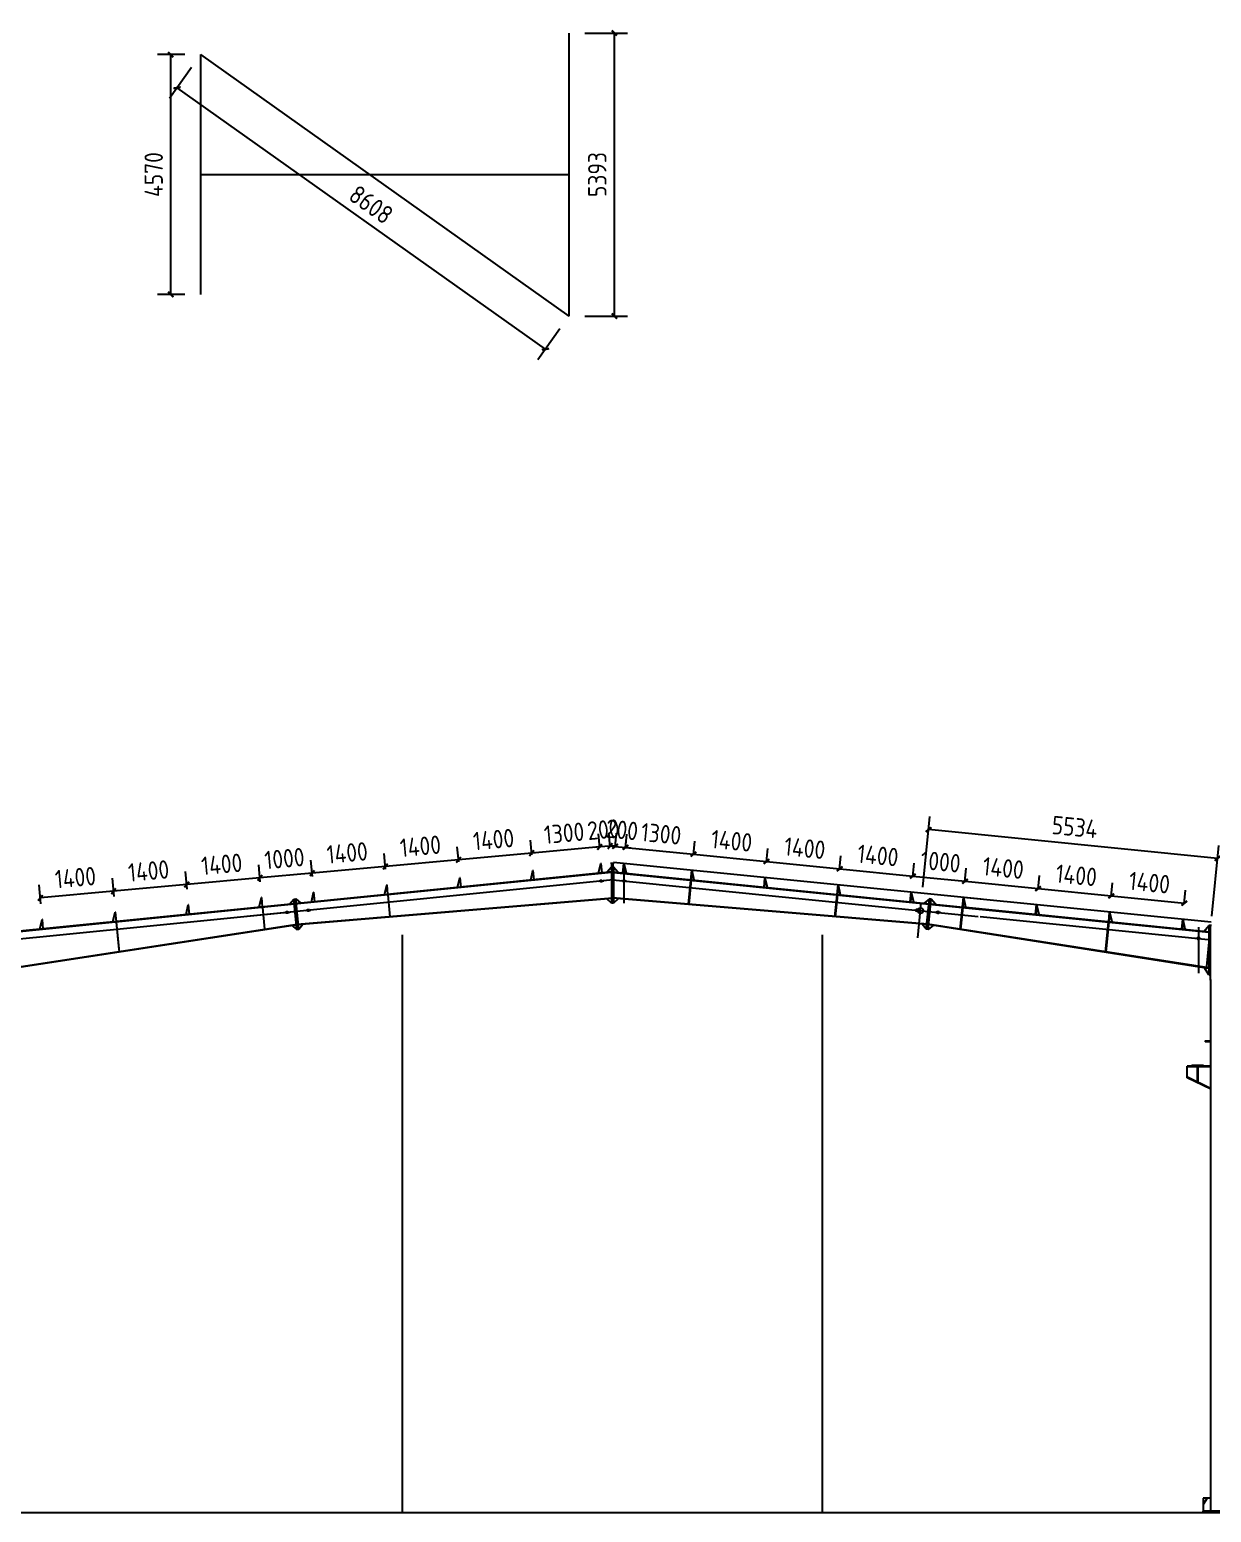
# Model space of a CAD drawing. Extents: x -41778 to 305453, y -85562 to 95360.
# Drawn here: x 222097 to 244612, y 59685 to 87930 of the extents above; entities that cross this region are included whole.
import ezdxf

# ---------------------------------------------------------------- set-up
doc = ezdxf.new("R2010")
doc.units = 0
doc.header["$LTSCALE"] = 1000
doc.header["$MEASUREMENT"] = 0
doc.styles.get("Standard").update_dxf_attribs({"font": 'gbenor.shx', "bigfont": 'gbcbig.shx'})
doc.dimstyles.get("Standard").update_dxf_attribs({"dimscale": 100, "dimtxt": 3.5, "dimasz": 1, "dimexe": 2.5, "dimexo": 3, "dimgap": 1.5, "dimtad": 1, "dimdec": 0, "dimzin": 0, "dimdsep": 46, "dimtxsty": 'Standard', "dimblk": 'ARCHTICK', "dimcen": 0.09, "dimadec": 0, "dimazin": 0, "dimtfac": 1, "dimtdec": 0, "dimtix": 1, "dimtmove": 2, "dimatfit": 3, "dimfxl": 1, "dimtolj": 1, "dimtzin": 0, "dimarcsym": 0})

# ---------------------------------------------------------------- blocks, each defined once
blk = doc.blocks.new('_ArchTick')
at = {"color": 0, "linetype": 'ByBlock', "const_width": 0.4}
blk.add_lwpolyline([(-0.5, -0.5), (0.5, 0.5)], dxfattribs=at)
blk = doc.blocks.new('*D834')
at = {"color": 0, "lineweight": -2}
for p, q in [((233250, 72360), (233276, 72621)), ((233449, 72340), (233475, 72601)), ((233252, 72372), (233152, 72382)), ((233252, 72372), (233450, 72352)), ((233450, 72352), (233550, 72342))]:
    blk.add_line(p, q, dxfattribs=at)
at = {"layer": 'Defpoints', "color": 0}
for p in [(233450, 72352), (233220, 72062), (233419, 72042)]:
    blk.add_point(p, dxfattribs=at)
at = {"color": 0, "lineweight": -2, "xscale": 100, "yscale": 100, "zscale": 100}
for p, rotation in [((233252, 72372), 354.2894068624971), ((233450, 72352), 174.2894068624971)]:
    blk.add_blockref('_ArchTick', p, dxfattribs=dict(at, rotation=rotation))
at = {"color": 0, "insert": (233383, 72686), "char_height": 350, "attachment_point": 5, "rotation": 354.2894}
blk.add_mtext('\\A1;200', dxfattribs=at)
blk = doc.blocks.new('*D835')
at = {"color": 0, "lineweight": -2}
for p, q in [((233449, 72342), (233475, 72601)), ((233450, 72352), (234744, 72223)), ((234743, 72213), (234769, 72472))]:
    blk.add_line(p, q, dxfattribs=at)
at = {"layer": 'Defpoints', "color": 0}
for p in [(233419, 72044), (234744, 72223), (234713, 71914)]:
    blk.add_point(p, dxfattribs=at)
at = {"color": 0, "lineweight": -2, "xscale": 100, "yscale": 100, "zscale": 100}
for p, rotation in [((233450, 72352), 174.2894068624248), ((234744, 72223), 354.2894068624248)]:
    blk.add_blockref('_ArchTick', p, dxfattribs=dict(at, rotation=rotation))
at = {"color": 0, "insert": (234129, 72611), "char_height": 350, "attachment_point": 5, "rotation": 354.2894}
blk.add_mtext('\\A1;1300', dxfattribs=at)
blk = doc.blocks.new('*D836')
at = {"color": 0, "lineweight": -2}
for p, q in [((234743, 72213), (234769, 72472)), ((236136, 72074), (236162, 72332)), ((234744, 72223), (236137, 72084))]:
    blk.add_line(p, q, dxfattribs=at)
at = {"layer": 'Defpoints', "color": 0}
for p in [(236137, 72084), (234713, 71914), (236106, 71775)]:
    blk.add_point(p, dxfattribs=at)
at = {"color": 0, "lineweight": -2, "xscale": 100, "yscale": 100, "zscale": 100}
for p, rotation in [((234744, 72223), 174.2894068624248), ((236137, 72084), 354.2894068624248)]:
    blk.add_blockref('_ArchTick', p, dxfattribs=dict(at, rotation=rotation))
at = {"color": 0, "insert": (235473, 72477), "char_height": 350, "attachment_point": 5, "rotation": 354.2894}
blk.add_mtext('\\A1;1400', dxfattribs=at)
blk = doc.blocks.new('*D837')
at = {"color": 0, "lineweight": -2}
for p, q in [((236136, 72074), (236162, 72332)), ((236137, 72084), (237530, 71944)), ((237529, 71934), (237555, 72193))]:
    blk.add_line(p, q, dxfattribs=at)
at = {"layer": 'Defpoints', "color": 0}
for p in [(236106, 71775), (237530, 71944), (237499, 71636)]:
    blk.add_point(p, dxfattribs=at)
at = {"color": 0, "lineweight": -2, "xscale": 100, "yscale": 100, "zscale": 100}
for p, rotation in [((236137, 72084), 174.2894068624248), ((237530, 71944), 354.2894068624248)]:
    blk.add_blockref('_ArchTick', p, dxfattribs=dict(at, rotation=rotation))
at = {"color": 0, "insert": (236866, 72337), "char_height": 350, "attachment_point": 5, "rotation": 354.2894}
blk.add_mtext('\\A1;1400', dxfattribs=at)
blk = doc.blocks.new('*D838')
at = {"color": 0, "lineweight": -2}
for p, q in [((237529, 71934), (237555, 72193)), ((238922, 71795), (238948, 72054)), ((237530, 71944), (238923, 71805))]:
    blk.add_line(p, q, dxfattribs=at)
at = {"layer": 'Defpoints', "color": 0}
for p in [(238923, 71805), (237499, 71636), (238892, 71496)]:
    blk.add_point(p, dxfattribs=at)
at = {"color": 0, "lineweight": -2, "xscale": 100, "yscale": 100, "zscale": 100}
for p, rotation in [((237530, 71944), 174.2894068624248), ((238923, 71805), 354.2894068624248)]:
    blk.add_blockref('_ArchTick', p, dxfattribs=dict(at, rotation=rotation))
at = {"color": 0, "insert": (238259, 72198), "char_height": 350, "attachment_point": 5, "rotation": 354.2894}
blk.add_mtext('\\A1;1400', dxfattribs=at)
blk = doc.blocks.new('*D839')
at = {"color": 0, "lineweight": -2}
for p, q in [((238922, 71795), (238948, 72054)), ((238923, 71805), (239918, 71706)), ((239917, 71695), (239943, 71954))]:
    blk.add_line(p, q, dxfattribs=at)
at = {"layer": 'Defpoints', "color": 0}
for p in [(238892, 71496), (239918, 71706), (239887, 71397)]:
    blk.add_point(p, dxfattribs=at)
at = {"color": 0, "lineweight": -2, "xscale": 100, "yscale": 100, "zscale": 100}
for p, rotation in [((238923, 71805), 174.2894068624248), ((239918, 71706), 354.2894068624248)]:
    blk.add_blockref('_ArchTick', p, dxfattribs=dict(at, rotation=rotation))
at = {"color": 0, "insert": (239453, 72079), "char_height": 350, "attachment_point": 5, "rotation": 354.2894}
blk.add_mtext('\\A1;1000', dxfattribs=at)
blk = doc.blocks.new('*D840')
at = {"color": 0, "lineweight": -2}
for p, q in [((239917, 71695), (239943, 71954)), ((241310, 71556), (241336, 71815)), ((239918, 71706), (241311, 71566))]:
    blk.add_line(p, q, dxfattribs=at)
at = {"layer": 'Defpoints', "color": 0}
for p in [(241311, 71566), (239887, 71397), (241280, 71258)]:
    blk.add_point(p, dxfattribs=at)
at = {"color": 0, "lineweight": -2, "xscale": 100, "yscale": 100, "zscale": 100}
for p, rotation in [((239918, 71706), 174.2894068624248), ((241311, 71566), 354.2894068624248)]:
    blk.add_blockref('_ArchTick', p, dxfattribs=dict(at, rotation=rotation))
at = {"color": 0, "insert": (240647, 71959), "char_height": 350, "attachment_point": 5, "rotation": 354.2894}
blk.add_mtext('\\A1;1400', dxfattribs=at)
blk = doc.blocks.new('*D841')
at = {"color": 0, "lineweight": -2}
for p, q in [((241310, 71556), (241336, 71815)), ((241311, 71566), (242704, 71427)), ((242703, 71417), (242729, 71676))]:
    blk.add_line(p, q, dxfattribs=at)
at = {"layer": 'Defpoints', "color": 0}
for p in [(241280, 71258), (242704, 71427), (242673, 71118)]:
    blk.add_point(p, dxfattribs=at)
at = {"color": 0, "lineweight": -2, "xscale": 100, "yscale": 100, "zscale": 100}
for p, rotation in [((241311, 71566), 174.2894068624248), ((242704, 71427), 354.2894068624248)]:
    blk.add_blockref('_ArchTick', p, dxfattribs=dict(at, rotation=rotation))
at = {"color": 0, "insert": (242040, 71820), "char_height": 350, "attachment_point": 5, "rotation": 354.2894}
blk.add_mtext('\\A1;1400', dxfattribs=at)
blk = doc.blocks.new('*D842')
at = {"color": 0, "lineweight": -2}
for p, q in [((242703, 71417), (242729, 71676)), ((244096, 71278), (244122, 71536)), ((242704, 71427), (244097, 71288))]:
    blk.add_line(p, q, dxfattribs=at)
at = {"layer": 'Defpoints', "color": 0}
for p in [(244097, 71288), (242673, 71118), (244066, 70979)]:
    blk.add_point(p, dxfattribs=at)
at = {"color": 0, "lineweight": -2, "xscale": 100, "yscale": 100, "zscale": 100}
for p, rotation in [((242704, 71427), 174.2894068624248), ((244097, 71288), 354.2894068624248)]:
    blk.add_blockref('_ArchTick', p, dxfattribs=dict(at, rotation=rotation))
at = {"color": 0, "insert": (243433, 71681), "char_height": 350, "attachment_point": 5, "rotation": 354.2894}
blk.add_mtext('\\A1;1400', dxfattribs=at)
blk = doc.blocks.new('*D843')
at = {"color": 0, "lineweight": -2}
for p, q in [((232958, 72343), (232934, 72609)), ((233157, 72361), (233133, 72627)), ((232957, 72360), (232857, 72350)), ((233156, 72378), (232957, 72360)), ((233156, 72378), (233256, 72387))]:
    blk.add_line(p, q, dxfattribs=at)
at = {"layer": 'Defpoints', "color": 0}
for p in [(232957, 72360), (232986, 72044), (233185, 72062)]:
    blk.add_point(p, dxfattribs=at)
at = {"color": 0, "lineweight": -2, "xscale": 100, "yscale": 100, "zscale": 100}
for p, rotation in [((232957, 72360), 5.197044094543844), ((233156, 72378), 185.1970440945439)]:
    blk.add_blockref('_ArchTick', p, dxfattribs=dict(at, rotation=rotation))
at = {"color": 0, "insert": (233027, 72692), "char_height": 350, "attachment_point": 5, "rotation": 5.197}
blk.add_mtext('\\A1;200', dxfattribs=at)
blk = doc.blocks.new('*D844')
at = {"color": 0, "lineweight": -2}
for p, q in [((232958, 72343), (232934, 72609)), ((231665, 72213), (231640, 72491)), ((232957, 72360), (231662, 72242))]:
    blk.add_line(p, q, dxfattribs=at)
at = {"layer": 'Defpoints', "color": 0}
for p in [(231662, 72242), (232986, 72044), (231692, 71914)]:
    blk.add_point(p, dxfattribs=at)
at = {"color": 0, "lineweight": -2, "xscale": 100, "yscale": 100, "zscale": 100}
for p, rotation in [((231662, 72242), 185.1970440945187), ((232957, 72360), 5.19704409451867)]:
    blk.add_blockref('_ArchTick', p, dxfattribs=dict(at, rotation=rotation))
at = {"color": 0, "insert": (232280, 72624), "char_height": 350, "attachment_point": 5, "rotation": 5.197}
blk.add_mtext('\\A1;1300', dxfattribs=at)
blk = doc.blocks.new('*D845')
at = {"color": 0, "lineweight": -2}
for p, q in [((230272, 72074), (230245, 72364)), ((231665, 72213), (231640, 72491)), ((231662, 72242), (230268, 72115))]:
    blk.add_line(p, q, dxfattribs=at)
at = {"layer": 'Defpoints', "color": 0}
for p in [(230268, 72115), (230299, 71775), (231692, 71914)]:
    blk.add_point(p, dxfattribs=at)
at = {"color": 0, "lineweight": -2, "xscale": 100, "yscale": 100, "zscale": 100}
for p, rotation in [((231662, 72242), 5.19704409451867), ((230268, 72115), 185.1970440945187)]:
    blk.add_blockref('_ArchTick', p, dxfattribs=dict(at, rotation=rotation))
at = {"color": 0, "insert": (230936, 72502), "char_height": 350, "attachment_point": 5, "rotation": 5.197}
blk.add_mtext('\\A1;1400', dxfattribs=at)
blk = doc.blocks.new('*D846')
at = {"color": 0, "lineweight": -2}
for p, q in [((230272, 72074), (230245, 72364)), ((228879, 71935), (228851, 72237)), ((230268, 72115), (228874, 71988))]:
    blk.add_line(p, q, dxfattribs=at)
at = {"layer": 'Defpoints', "color": 0}
for p in [(228874, 71988), (230299, 71775), (228906, 71636)]:
    blk.add_point(p, dxfattribs=at)
at = {"color": 0, "lineweight": -2, "xscale": 100, "yscale": 100, "zscale": 100}
for p, rotation in [((228874, 71988), 185.1970440945187), ((230268, 72115), 5.19704409451867)]:
    blk.add_blockref('_ArchTick', p, dxfattribs=dict(at, rotation=rotation))
at = {"color": 0, "insert": (229542, 72375), "char_height": 350, "attachment_point": 5, "rotation": 5.197}
blk.add_mtext('\\A1;1400', dxfattribs=at)
blk = doc.blocks.new('*D847')
at = {"color": 0, "lineweight": -2}
for p, q in [((227486, 71795), (227457, 72110)), ((228879, 71935), (228851, 72237)), ((228874, 71988), (227480, 71861))]:
    blk.add_line(p, q, dxfattribs=at)
at = {"layer": 'Defpoints', "color": 0}
for p in [(227480, 71861), (227513, 71496), (228906, 71636)]:
    blk.add_point(p, dxfattribs=at)
at = {"color": 0, "lineweight": -2, "xscale": 100, "yscale": 100, "zscale": 100}
for p, rotation in [((228874, 71988), 5.19704409451867), ((227480, 71861), 185.1970440945187)]:
    blk.add_blockref('_ArchTick', p, dxfattribs=dict(at, rotation=rotation))
at = {"color": 0, "insert": (228147, 72248), "char_height": 350, "attachment_point": 5, "rotation": 5.197}
blk.add_mtext('\\A1;1400', dxfattribs=at)
blk = doc.blocks.new('*D848')
at = {"color": 0, "lineweight": -2}
for p, q in [((227486, 71795), (227457, 72110)), ((226491, 71696), (226461, 72020)), ((227480, 71861), (226484, 71771))]:
    blk.add_line(p, q, dxfattribs=at)
at = {"layer": 'Defpoints', "color": 0}
for p in [(226484, 71771), (227513, 71496), (226518, 71397)]:
    blk.add_point(p, dxfattribs=at)
at = {"color": 0, "lineweight": -2, "xscale": 100, "yscale": 100, "zscale": 100}
for p, rotation in [((226484, 71771), 185.1970440945187), ((227480, 71861), 5.19704409451867)]:
    blk.add_blockref('_ArchTick', p, dxfattribs=dict(at, rotation=rotation))
at = {"color": 0, "insert": (226952, 72140), "char_height": 350, "attachment_point": 5, "rotation": 5.197}
blk.add_mtext('\\A1;1000', dxfattribs=at)
blk = doc.blocks.new('*D849')
at = {"color": 0, "lineweight": -2}
for p, q in [((225098, 71556), (225067, 71893)), ((226484, 71771), (225090, 71644)), ((226491, 71696), (226461, 72020))]:
    blk.add_line(p, q, dxfattribs=at)
at = {"layer": 'Defpoints', "color": 0}
for p in [(225090, 71644), (225125, 71258), (226518, 71397)]:
    blk.add_point(p, dxfattribs=at)
at = {"color": 0, "lineweight": -2, "xscale": 100, "yscale": 100, "zscale": 100}
for p, rotation in [((226484, 71771), 5.19704409451867), ((225090, 71644), 185.1970440945187)]:
    blk.add_blockref('_ArchTick', p, dxfattribs=dict(at, rotation=rotation))
at = {"color": 0, "insert": (225757, 72031), "char_height": 350, "attachment_point": 5, "rotation": 5.197}
blk.add_mtext('\\A1;1400', dxfattribs=at)
blk = doc.blocks.new('*D850')
at = {"color": 0, "lineweight": -2}
for p, q in [((223705, 71417), (223673, 71766)), ((225098, 71556), (225067, 71893)), ((225090, 71644), (223696, 71517))]:
    blk.add_line(p, q, dxfattribs=at)
at = {"layer": 'Defpoints', "color": 0}
for p in [(223696, 71517), (225125, 71258), (223732, 71118)]:
    blk.add_point(p, dxfattribs=at)
at = {"color": 0, "lineweight": -2, "xscale": 100, "yscale": 100, "zscale": 100}
for p, rotation in [((223696, 71517), 185.1970440945187), ((225090, 71644), 5.19704409451867)]:
    blk.add_blockref('_ArchTick', p, dxfattribs=dict(at, rotation=rotation))
at = {"color": 0, "insert": (224363, 71904), "char_height": 350, "attachment_point": 5, "rotation": 5.197}
blk.add_mtext('\\A1;1400', dxfattribs=at)
blk = doc.blocks.new('*D851')
at = {"color": 0, "lineweight": -2}
for p, q in [((223705, 71417), (223673, 71766)), ((222312, 71278), (222279, 71639)), ((223696, 71517), (222301, 71390))]:
    blk.add_line(p, q, dxfattribs=at)
at = {"layer": 'Defpoints', "color": 0}
for p in [(222301, 71390), (222339, 70979), (223732, 71118)]:
    blk.add_point(p, dxfattribs=at)
at = {"color": 0, "lineweight": -2, "xscale": 100, "yscale": 100, "zscale": 100}
for p, rotation in [((222301, 71390), 185.1970440945187), ((223696, 71517), 5.19704409451867)]:
    blk.add_blockref('_ArchTick', p, dxfattribs=dict(at, rotation=rotation))
at = {"color": 0, "insert": (222969, 71777), "char_height": 350, "attachment_point": 5, "rotation": 5.197}
blk.add_mtext('\\A1;1400', dxfattribs=at)
blk = doc.blocks.new('*D898')
at = {"color": 0, "lineweight": -2}
for p, q in [((239113, 71595), (239247, 72941)), ((244729, 72141), (239223, 72692)), ((244619, 71044), (244754, 72390))]:
    blk.add_line(p, q, dxfattribs=at)
at = {"layer": 'Defpoints', "color": 0}
for p in [(239223, 72692), (239083, 71297), (244590, 70746)]:
    blk.add_point(p, dxfattribs=at)
at = {"color": 0, "lineweight": -2, "xscale": 100, "yscale": 100, "zscale": 100}
for p, rotation in [((239223, 72692), 174.2894068625005), ((244729, 72141), 354.2894068625005)]:
    blk.add_blockref('_ArchTick', p, dxfattribs=dict(at, rotation=rotation))
at = {"color": 0, "insert": (242008, 72740), "char_height": 350, "attachment_point": 5, "rotation": 354.2894}
blk.add_mtext('\\A1;5534', dxfattribs=at)
blk = doc.blocks.new('*D917')
at = {"color": 0, "lineweight": -2}
for p, q in [((225052, 87455), (224535, 87455)), ((224785, 82885), (224785, 87455)), ((225052, 82885), (224535, 82885))]:
    blk.add_line(p, q, dxfattribs=at)
at = {"layer": 'Defpoints', "color": 0}
for p in [(224785, 87455), (225352, 87455), (225352, 82885)]:
    blk.add_point(p, dxfattribs=at)
at = {"color": 0, "lineweight": -2, "xscale": 100, "yscale": 100, "zscale": 100}
for p, rotation in [((224785, 87455), 90), ((224785, 82885), 270)]:
    blk.add_blockref('_ArchTick', p, dxfattribs=dict(at, rotation=rotation))
at = {"color": 0, "insert": (224460, 85170), "char_height": 350, "attachment_point": 5, "rotation": 90}
blk.add_mtext('\\A1;4570', dxfattribs=at)
blk = doc.blocks.new('*D919')
at = {"color": 0, "lineweight": -2}
for p, q in [((232672, 87866), (233487, 87866)), ((233237, 82473), (233237, 87866)), ((232672, 82473), (233487, 82473))]:
    blk.add_line(p, q, dxfattribs=at)
at = {"layer": 'Defpoints', "color": 0}
for p in [(232372, 87866), (233237, 87866), (232372, 82473)]:
    blk.add_point(p, dxfattribs=at)
at = {"color": 0, "lineweight": -2, "xscale": 100, "yscale": 100, "zscale": 100}
for p, rotation in [((233237, 87866), 90), ((233237, 82473), 270)]:
    blk.add_blockref('_ArchTick', p, dxfattribs=dict(at, rotation=rotation))
at = {"color": 0, "insert": (232912, 85170), "char_height": 350, "attachment_point": 5, "rotation": 90}
blk.add_mtext('\\A1;5393', dxfattribs=at)
blk = doc.blocks.new('*D920')
at = {"color": 0, "lineweight": -2}
for p, q in [((225179, 87210), (224760, 86620)), ((231925, 81842), (224905, 86824)), ((232199, 82229), (231780, 81638))]:
    blk.add_line(p, q, dxfattribs=at)
at = {"layer": 'Defpoints', "color": 0}
for p in [(225352, 87455), (224905, 86824), (232372, 82473)]:
    blk.add_point(p, dxfattribs=at)
at = {"color": 0, "lineweight": -2, "xscale": 100, "yscale": 100, "zscale": 100}
for p, rotation in [((224905, 86824), 144.639901995243), ((231925, 81842), 324.639901995243)]:
    blk.add_blockref('_ArchTick', p, dxfattribs=dict(at, rotation=rotation))
at = {"color": 0, "insert": (228603, 84598), "char_height": 350, "attachment_point": 5, "rotation": 324.6399}
blk.add_mtext('\\A1;8608', dxfattribs=at)

msp = doc.modelspace()

# ---------------------------------------------------------------- linework, layer by layer
for p, q in [((232372.4, 87866.2), (232372.4, 82473.2)), ((225352.4, 87454.7), (225352.4, 82884.7)), ((225352.4, 87454.7), (232372.4, 82473.2)), ((225352.4, 85169.7), (232372.4, 85169.7)), ((232937.9, 71858.1), (232979.7, 72043.2)), ((232985.6, 72043.8), (232979.7, 72043.2)), ((232979.7, 72043.2), (232997.6, 71864.1)), ((233003.6, 71864.7), (232985.6, 72043.8)), ((233202.6, 71882.8), (233184.7, 72061.9)), ((233202.6, 71882.8), (233220.5, 72061.9)), ((233221.5, 72073.6), (240221.5, 71373.6)), ((233401.6, 71864.7), (233419.5, 72043.8)), ((233425.5, 72043.2), (233407.5, 71864.1)), ((233419.5, 72043.8), (233425.5, 72043.2)), ((233467.2, 71858.1), (233425.5, 72043.2)), ((233202.6, 71884.6), (227202.6, 71284.6)), ((233184.6, 71882.8), (227202.6, 71284.6)), ((233184.6, 71872.7), (227202.6, 71274.5)), ((230251.3, 71589.4), (230293.1, 71774.5)), ((230251.3, 71589.4), (230293.1, 71774.5)), ((230299, 71775.1), (230293.1, 71774.5)), ((230299, 71775.1), (230293.1, 71774.5)), ((230293.1, 71774.5), (230311, 71595.4)), ((230293.1, 71774.5), (230311, 71595.4)), ((230317, 71596), (230299, 71775.1)), ((230317, 71596), (230299, 71775.1)), ((231644.3, 71728.7), (231686.1, 71913.8)), ((231692.1, 71914.4), (231686.1, 71913.8)), ((231686.1, 71913.8), (231704, 71734.7)), ((231710, 71735.3), (231692.1, 71914.4)), ((232997.6, 71864.1), (232937.9, 71858.1)), ((233184.6, 71974.6), (233094.6, 71873.8)), ((233184.6, 71974.6), (233184.6, 71289.6)), ((233220.6, 71974.6), (233184.6, 71974.6)), ((233202.6, 71974.6), (233202.6, 71289.6)), ((233202.6, 71884.6), (240202.6, 71184.6)), ((233202.6, 71884.6), (233202.6, 71384.6)), ((233220.6, 71974.6), (233220.6, 71289.6)), ((233310.6, 71873.8), (233220.6, 71974.6)), ((233220.6, 71872.7), (240183.7, 71176.4)), ((233407.5, 71864.1), (233467.2, 71858.1)), ((233420.6, 71974.6), (233420.6, 71289.6)), ((234695.1, 71735.3), (234713, 71914.4)), ((234719, 71913.8), (234701.1, 71734.7)), ((234713, 71914.4), (234719, 71913.8)), ((234760.8, 71728.7), (234719, 71913.8)), ((236088.2, 71596), (236106.1, 71775.1)), ((236112.1, 71774.5), (236094.1, 71595.4)), ((236106.1, 71775.1), (236112.1, 71774.5)), ((236153.8, 71589.4), (236112.1, 71774.5)), ((233217.5, 71735.3), (226235.4, 71037.1)), ((227465.2, 71310.8), (227507, 71495.9)), ((227512.9, 71496.5), (227507, 71495.9)), ((227507, 71495.9), (227524.9, 71316.8)), ((227530.9, 71317.4), (227512.9, 71496.5)), ((228858.2, 71450.1), (228900, 71635.2)), ((228906, 71635.8), (228900, 71635.2)), ((228900, 71635.2), (228917.9, 71456.1)), ((228923.9, 71456.7), (228906, 71635.8)), ((230311, 71595.4), (230251.3, 71589.4)), ((230311, 71595.4), (230251.3, 71589.4)), ((231704, 71734.7), (231644.3, 71728.7)), ((232934.8, 71707), (233034.3, 71717)), ((232981.6, 71741.9), (232987.5, 71682.2)), ((233205.6, 71733.5), (240169.7, 71037.1)), ((233470.3, 71707), (233370.8, 71717)), ((233423.5, 71741.9), (233417.6, 71682.2)), ((234648.6, 71270.3), (234694.1, 71725.3)), ((234700.1, 71724.8), (234654.6, 71269.8)), ((234701.1, 71734.7), (234760.8, 71728.7)), ((236094.1, 71595.4), (236153.8, 71589.4)), ((237481.2, 71456.7), (237499.1, 71635.8)), ((237505.1, 71635.2), (237487.2, 71456.1)), ((237499.1, 71635.8), (237505.1, 71635.2)), ((237546.9, 71450.1), (237505.1, 71635.2)), ((238874.3, 71317.4), (238892.2, 71496.5)), ((238898.2, 71495.9), (238880.2, 71316.8)), ((238892.2, 71496.5), (238898.2, 71495.9)), ((238939.9, 71310.8), (238898.2, 71495.9)), ((227202.6, 71284.6), (221202.6, 70684.6)), ((227203.6, 71274.6), (221202.6, 70674.5)), ((225077.1, 71072), (225118.9, 71257.1)), ((225124.9, 71257.7), (225118.9, 71257.1)), ((225118.9, 71257.1), (225136.8, 71078)), ((225142.8, 71078.6), (225124.9, 71257.7)), ((226470.1, 71211.3), (226511.9, 71396.4)), ((226535.8, 71217.9), (226470.1, 71211.3)), ((226517.9, 71397), (226511.9, 71396.4)), ((226511.9, 71396.4), (226529.8, 71217.3)), ((226535.8, 71217.9), (226517.9, 71397)), ((226530.8, 71207.3), (226572.3, 70792.3)), ((226578.3, 70793.2), (226536.8, 71207.9)), ((227050.1, 71269.3), (227130.7, 71367.8)), ((227130.7, 71367.8), (227166.5, 71371.4)), ((227188.4, 70790.7), (227130.7, 71367.8)), ((227206.3, 70792.5), (227148.6, 71369.6)), ((227224.2, 70794.3), (227166.5, 71371.4)), ((227166.5, 71371.4), (227265, 71290.8)), ((227196.4, 70892), (233202.6, 71392.1)), ((227197.4, 70882), (233202.6, 71382.1)), ((227399.6, 71183.7), (227405.5, 71124)), ((227524.9, 71316.8), (227465.2, 71310.8)), ((228917.9, 71456.1), (228858.2, 71450.1)), ((228918.9, 71446.1), (228960.5, 71030.1)), ((228966.5, 71030.6), (228924.9, 71446.7)), ((233184.6, 71289.6), (233094.6, 71375.3)), ((233220.6, 71289.6), (233184.6, 71289.6)), ((239208.8, 70892), (233202.6, 71392.1)), ((239207.8, 70882), (233202.6, 71382.1)), ((233310.6, 71375.3), (233220.6, 71289.6)), ((237438.6, 71030.6), (237480.2, 71446.7)), ((237486.2, 71446.1), (237444.6, 71030.1)), ((237487.2, 71456.1), (237546.9, 71450.1)), ((238880.2, 71316.8), (238939.9, 71310.8)), ((239005.5, 71183.7), (238999.6, 71124)), ((239016.5, 70631.1), (239083, 71296.5)), ((239238.6, 71371.4), (239140.1, 71290.8)), ((239180.9, 70794.3), (239238.6, 71371.4)), ((239198.8, 70792.5), (239256.5, 71369.6)), ((239216.7, 70790.7), (239274.4, 71367.8)), ((239274.4, 71367.8), (239238.6, 71371.4)), ((239355, 71269.3), (239274.4, 71367.8)), ((239826.8, 70793.2), (239868.3, 71207.9)), ((239874.3, 71207.3), (239832.8, 70792.3)), ((239868.3, 71207.9), (244564.6, 70738.3)), ((239869.3, 71217.9), (239887.2, 71397)), ((239869.3, 71217.9), (244589.6, 70745.9)), ((239869.3, 71217.9), (239935, 71211.3)), ((239893.2, 71396.4), (239875.3, 71217.3)), ((239887.2, 71397), (239893.2, 71396.4)), ((239888.2, 71406.9), (244608.5, 70934.9)), ((239935, 71211.3), (239893.2, 71396.4)), ((241262.4, 71078.6), (241280.3, 71257.7)), ((241286.2, 71257.1), (241268.3, 71078)), ((241280.3, 71257.7), (241286.2, 71257.1)), ((241328, 71072), (241286.2, 71257.1)), ((227202.6, 71133.8), (221217.5, 70535.3)), ((222291, 70793.4), (222332.8, 70978.5)), ((222291, 70793.4), (222332.8, 70978.5)), ((222338.7, 70979.1), (222332.8, 70978.5)), ((222338.7, 70979.1), (222332.8, 70978.5)), ((222332.8, 70978.5), (222350.7, 70799.4)), ((222332.8, 70978.5), (222350.7, 70799.4)), ((222356.7, 70800), (222338.7, 70979.1)), ((222356.7, 70800), (222338.7, 70979.1)), ((222356.7, 70800), (222338.7, 70979.1)), ((223684, 70932.7), (223725.8, 71117.8)), ((223684, 70932.7), (223725.8, 71117.8)), ((223743.7, 70938.7), (223684, 70932.7)), ((223743.7, 70938.7), (223684, 70932.7)), ((223731.8, 71118.4), (223725.8, 71117.8)), ((223731.8, 71118.4), (223725.8, 71117.8)), ((223725.8, 71117.8), (223743.7, 70938.7)), ((223725.8, 71117.8), (223743.7, 70938.7)), ((223749.7, 70939.3), (223731.8, 71118.4)), ((223749.7, 70939.3), (223731.8, 71118.4)), ((223744.7, 70928.7), (223796.7, 70409.5)), ((223744.7, 70928.7), (223801.6, 70360.5)), ((223802.6, 70410.4), (223750.7, 70929.3)), ((223807.5, 70361.5), (223750.7, 70929.3)), ((225136.8, 71078), (225077.1, 71072)), ((226952.8, 71108.8), (227052.3, 71118.8)), ((226999.6, 71143.7), (227005.5, 71084)), ((227352.8, 71148.8), (227452.3, 71158.8)), ((239052.3, 71148.8), (238952.8, 71158.8)), ((239452.3, 71108.8), (239352.8, 71118.8)), ((239405.5, 71143.7), (239399.6, 71084)), ((240205.5, 71033.5), (244549.6, 70599.1)), ((241268.3, 71078), (241328, 71072)), ((242597.6, 70361.5), (242654.4, 70929.3)), ((242660.4, 70928.7), (242603.6, 70360.5)), ((242655.4, 70939.3), (242673.3, 71118.4)), ((242679.3, 71117.8), (242661.4, 70938.7)), ((242661.4, 70938.7), (242721.1, 70932.7)), ((242673.3, 71118.4), (242679.3, 71117.8)), ((242721.1, 70932.7), (242679.3, 71117.8)), ((244048.5, 70800), (244066.4, 70979.1)), ((244072.4, 70978.5), (244054.4, 70799.4)), ((244066.4, 70979.1), (244072.4, 70978.5)), ((244114.1, 70793.4), (244072.4, 70978.5)), ((221515.6, 70022.5), (227195.9, 70891.9)), ((221515.6, 70012.4), (227197.4, 70882)), ((222350.7, 70799.4), (222291, 70793.4)), ((222350.7, 70799.4), (222291, 70793.4)), ((227091.6, 70865.6), (227188.4, 70790.7)), ((227188.4, 70790.7), (227224.2, 70794.3)), ((227224.2, 70794.3), (227304.7, 70891)), ((229202.6, 59684.6), (229202.6, 70684.6)), ((237202.6, 59684.6), (237202.6, 70684.6)), ((239180.9, 70794.3), (239100.4, 70891)), ((239216.7, 70790.7), (239180.9, 70794.3)), ((244589.6, 70041), (239207.8, 70882)), ((244566.1, 70054.7), (239208.8, 70892)), ((239313.5, 70865.6), (239216.7, 70790.7)), ((244054.4, 70799.4), (244114.1, 70793.4)), ((244414.3, 70612.6), (244314.8, 70622.6)), ((244367.5, 70647.5), (244361.6, 70587.8)), ((244364.6, 70834.6), (244364.6, 69954.6)), ((244474.6, 70757.4), (244564.6, 70864.6)), ((244523, 70080.4), (244589.6, 70745.9)), ((244564.6, 70864.6), (244564.6, 69924.6)), ((244614.6, 70864.6), (244564.6, 70864.6)), ((244589.6, 70864.6), (244589.6, 69824.6)), ((244564.6, 69924.6), (244479.5, 70058.2)), ((244564.6, 69924.6), (244589.6, 69924.6)), ((244589.6, 69824.6), (244614.6, 69824.6)), ((244602.6, 59706.6), (244602.6, 69824.6)), ((244492.6, 68654.6), (244492.6, 68664.6)), ((244492.6, 68664.6), (244602.6, 68664.6)), ((244492.6, 68654.6), (244602.6, 68654.6)), ((244602.6, 68184.6), (244152.6, 68184.6)), ((244152.6, 67964.6), (244152.6, 68184.6)), ((244602.6, 68174.6), (244152.6, 68174.6)), ((244347.6, 67887.5), (244347.6, 68174.6)), ((244357.6, 67887.5), (244357.6, 68174.6)), ((244602.6, 67744.6), (244152.6, 67964.6)), ((244606.6, 67753.7), (244156.6, 67973.7)), ((244614.6, 59956.6), (244452.6, 59956.6)), ((244452.6, 59956.6), (244452.6, 59706.6)), ((244533.6, 59956.6), (244452.6, 59831.6)), ((196202.6, 59684.6), (246202.6, 59684.6)), ((245352.6, 59706.6), (244452.6, 59706.6)), ((244452.6, 59684.6), (244452.6, 59706.6)), ((245352.6, 59684.6), (244452.6, 59684.6))]:
    msp.add_line(p, q)
msp.add_lwpolyline([(244462.6, 68194.6), (244242.6, 68194.6), (244242.6, 68184.6), (244462.6, 68184.6)], close=True)
msp.add_circle((239068.1, 71147.3), 52.3)
for centre in [(232984.6, 71712), (227002.6, 71113.8), (227402.6, 71153.8)]:
    msp.add_ellipse(centre, major_axis=(24.9, 2.5), ratio=0.6)
at = {"extrusion": (0, 0, -1)}
for centre in [(233420.6, 71712), (239002.6, 71153.8), (239402.6, 71113.8), (244364.6, 70617.6)]:
    msp.add_ellipse(centre, major_axis=(-24.9, 2.5), ratio=0.6, dxfattribs=at)

# ---------------------------------------------------------------- dimensions: what is measured, and where the dimension line sits
for p1, p2, distance, picture, middle in [((232372.4, 82473.2), (232372.4, 87866.2), -864.3, '*D919', (232911.7, 85169.7)), ((225352.4, 82884.7), (225352.4, 87454.7), 567.5, '*D917', (224459.9, 85169.7)), ((232372.4, 82473.2), (225352.4, 87454.7), 773.6, '*D920', (228602.8, 84598.1)), ((233184.7, 72061.9), (232985.6, 72043.8), -317.1, '*D843', (233027, 72692.2)), ((233220.5, 72061.9), (233419.3, 72042), 311.9, '*D834', (233383.3, 72685.6)), ((244589.6, 70745.9), (239083, 71296.5), -1402.2, '*D898', (242008.2, 72739.8))]:
    dim = msp.add_aligned_dim(p1=p1, p2=p2, distance=distance, dimstyle='Standard')
    dim.commit()
    dim.dimension.update_dxf_attribs({"geometry": picture, "text_midpoint": middle})
for base, p1, p2, angle, picture, middle in [((231662.3, 72241.8), (232985.6, 72043.8), (231692.1, 71914.4), 5.19704, '*D844', (232280.2, 72624.3)), ((234743.9, 72223), (233419.5, 72043.8), (234713, 71914.4), 174.28941, '*D835', (234129.5, 72611)), ((228873.9, 71988.2), (230299, 71775.1), (228906, 71635.8), 5.19704, '*D846', (229541.6, 72375.2)), ((230268.1, 72115), (231692.1, 71914.4), (230299, 71775.1), 5.19704, '*D845', (230935.8, 72502)), ((236136.9, 72083.7), (234713, 71914.4), (236106.1, 71775.1), 174.28941, '*D836', (235472.8, 72476.7)), ((237530, 71944.4), (236106.1, 71775.1), (237499.1, 71635.8), 174.28941, '*D837', (236865.8, 72337.4)), ((226483.9, 71770.8), (227512.9, 71496.5), (226517.9, 71397), 5.19704, '*D848', (226952.4, 72139.7)), ((227479.8, 71861.4), (228906, 71635.8), (227512.9, 71496.5), 5.19704, '*D847', (228147.4, 72248.4)), ((238923, 71805), (237499.1, 71635.8), (238892.2, 71496.5), 174.28941, '*D838', (238258.9, 72198.1)), ((239918.1, 71705.5), (238892.2, 71496.5), (239887.2, 71397), 174.28941, '*D839', (239452.9, 72078.7)), ((222301.3, 71390.4), (223731.8, 71118.4), (222338.7, 70979.1), 5.19704, '*D851', (222969, 71777.4)), ((223695.5, 71517.2), (225124.9, 71257.7), (223731.8, 71118.4), 5.19704, '*D850', (224363.2, 71904.2)), ((225089.7, 71644), (226517.9, 71397), (225124.9, 71257.7), 5.19704, '*D849', (225757.4, 72031)), ((241311.1, 71566.2), (239887.2, 71397), (241280.3, 71257.7), 174.28941, '*D840', (240646.9, 71959.3)), ((242704.2, 71426.9), (241280.3, 71257.7), (242673.3, 71118.4), 174.28941, '*D841', (242040, 71820)), ((244097.2, 71287.6), (242673.3, 71118.4), (244066.4, 70979.1), 174.28941, '*D842', (243433, 71680.7))]:
    dim = msp.add_linear_dim(base=base, p1=p1, p2=p2, angle=angle, dimstyle='Standard')
    dim.commit()
    dim.dimension.update_dxf_attribs({"geometry": picture, "text_midpoint": middle})

doc.saveas('drawing.dxf')
